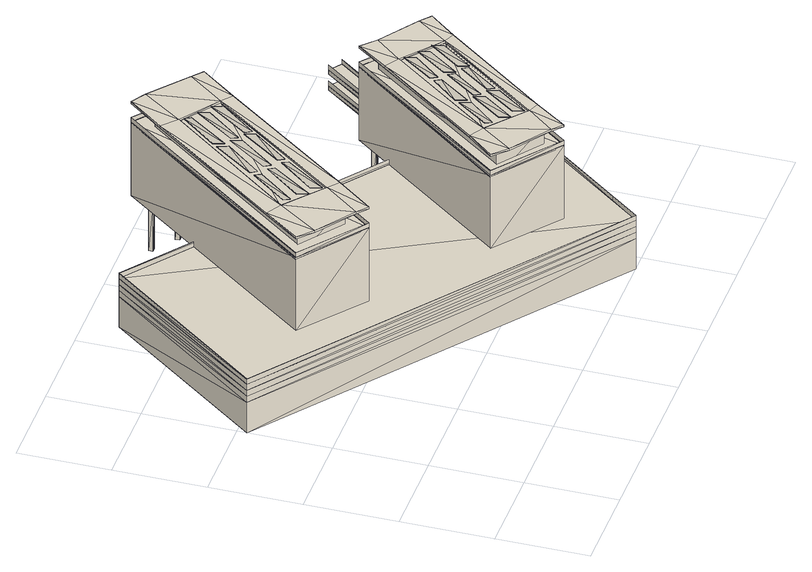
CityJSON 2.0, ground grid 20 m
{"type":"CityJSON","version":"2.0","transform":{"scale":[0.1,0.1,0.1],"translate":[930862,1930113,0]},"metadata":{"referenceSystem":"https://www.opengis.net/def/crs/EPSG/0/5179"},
"CityObjects":{
"building1":{"type":"Building","geometry":[{"type":"MultiSurface","lod":"3","boundaries":[[[0,1,2]],[[3,2,1]],[[2,3,4]],[[5,4,3]],[[4,5,6]],[[7,6,5]],[[6,7,8]],[[9,8,7]],[[8,9,10]],[[11,10,9]],[[10,11,12]],[[13,12,11]],[[12,13,14]],[[15,14,13]],[[14,15,16]],[[17,16,15]],[[16,17,18]],[[19,18,17]],[[18,19,20]],[[21,20,19]],[[20,21,22]],[[23,22,21]],[[22,23,24]],[[25,24,23]],[[24,25,26]],[[27,26,25]],[[26,27,28]],[[29,28,27]],[[28,29,30]],[[31,30,29]],[[30,31,32]],[[33,32,31]],[[32,33,30]],[[31,30,33]],[[30,31,34]],[[35,34,31]],[[34,35,0]],[[1,0,35]],[[36,37,38]],[[39,38,37]],[[38,39,40]],[[41,40,39]],[[40,41,42]],[[43,42,41]],[[42,43,44]],[[45,44,43]],[[44,45,46]],[[47,46,45]],[[46,47,48]],[[49,48,47]],[[48,49,50]],[[51,50,49]],[[50,51,52]],[[53,52,51]],[[52,53,54]],[[55,54,53]],[[54,55,56]],[[57,56,55]],[[56,57,58]],[[59,58,57]],[[58,59,60]],[[61,60,59]],[[60,61,62]],[[63,62,61]],[[62,63,64]],[[65,64,63]],[[64,65,62]],[[63,62,65]],[[62,63,36]],[[37,36,63]],[[66,67,68]],[[69,68,67]],[[68,69,70]],[[71,70,69]],[[70,71,72]],[[73,72,71]],[[72,73,74]],[[75,74,73]],[[74,75,76]],[[77,76,75]],[[76,77,78]],[[79,78,77]],[[78,79,80]],[[81,80,79]],[[80,81,82]],[[83,82,81]],[[82,83,84]],[[85,84,83]],[[84,85,86]],[[87,86,85]],[[86,87,88]],[[89,88,87]],[[88,89,90]],[[91,90,89]],[[90,91,92]],[[93,92,91]],[[92,93,94]],[[95,94,93]],[[94,95,96]],[[97,96,95]],[[96,97,98]],[[99,98,97]],[[98,99,100]],[[101,100,99]],[[100,101,102]],[[103,102,101]],[[102,103,66]],[[67,66,103]],[[13,11,15]],[[11,9,15]],[[9,7,15]],[[7,5,15]],[[5,3,15]],[[3,1,15]],[[1,35,15]],[[35,31,15]],[[31,33,15]],[[31,29,15]],[[29,27,15]],[[27,25,15]],[[25,23,15]],[[15,23,17]],[[23,21,17]],[[21,19,17]],[[63,61,65]],[[61,59,65]],[[59,57,65]],[[57,55,65]],[[55,53,65]],[[53,51,65]],[[51,49,65]],[[49,47,65]],[[65,47,63]],[[63,47,37]],[[37,47,39]],[[39,47,41]],[[41,47,43]],[[43,47,45]],[[99,97,101]],[[97,95,101]],[[95,93,101]],[[93,91,101]],[[91,89,101]],[[89,87,101]],[[87,85,101]],[[85,83,101]],[[83,81,101]],[[101,81,103]],[[103,81,67]],[[67,81,69]],[[69,81,71]],[[71,81,73]],[[73,81,75]],[[81,79,75]],[[79,77,75]],[[12,14,10]],[[10,14,8]],[[8,14,6]],[[6,14,4]],[[4,14,2]],[[2,14,0]],[[0,14,34]],[[34,14,30]],[[30,14,32]],[[30,14,28]],[[28,14,26]],[[26,14,24]],[[24,14,22]],[[14,16,22]],[[22,16,20]],[[20,16,18]],[[62,64,60]],[[60,64,58]],[[58,64,56]],[[56,64,54]],[[54,64,52]],[[52,64,50]],[[50,64,48]],[[48,64,46]],[[64,62,46]],[[62,36,46]],[[36,38,46]],[[38,40,46]],[[40,42,46]],[[46,42,44]],[[76,78,74]],[[78,80,74]],[[98,100,96]],[[96,100,94]],[[94,100,92]],[[92,100,90]],[[90,100,88]],[[88,100,86]],[[86,100,84]],[[84,100,82]],[[82,100,80]],[[100,102,80]],[[102,66,80]],[[66,68,80]],[[68,70,80]],[[70,72,80]],[[72,74,80]],[[104,105,106]],[[107,106,105]],[[106,107,108]],[[109,108,107]],[[108,109,110]],[[111,110,109]],[[110,111,112]],[[113,112,111]],[[112,113,114]],[[115,114,113]],[[114,115,116]],[[117,116,115]],[[116,117,118]],[[119,118,117]],[[118,119,120]],[[121,120,119]],[[120,121,122]],[[123,122,121]],[[122,123,124]],[[125,124,123]],[[124,125,126]],[[127,126,125]],[[126,127,128]],[[129,128,127]],[[128,129,130]],[[131,130,129]],[[130,131,132]],[[133,132,131]],[[132,133,134]],[[135,134,133]],[[134,135,132]],[[133,132,135]],[[132,133,104]],[[105,104,133]],[[136,137,138]],[[139,138,137]],[[138,139,140]],[[141,140,139]],[[140,141,142]],[[143,142,141]],[[142,143,144]],[[145,144,143]],[[144,145,146]],[[147,146,145]],[[146,147,148]],[[149,148,147]],[[148,149,150]],[[151,150,149]],[[150,151,152]],[[153,152,151]],[[152,153,150]],[[151,150,153]],[[150,151,148]],[[149,148,151]],[[148,149,154]],[[155,154,149]],[[154,155,156]],[[157,156,155]],[[156,157,158]],[[159,158,157]],[[158,159,160]],[[161,160,159]],[[160,161,162]],[[163,162,161]],[[162,163,164]],[[165,164,163]],[[164,165,136]],[[137,136,165]],[[166,167,168]],[[169,168,167]],[[168,169,170]],[[171,170,169]],[[170,171,172]],[[173,172,171]],[[172,173,174]],[[175,174,173]],[[174,175,176]],[[177,176,175]],[[176,177,178]],[[179,178,177]],[[178,179,180]],[[181,180,179]],[[180,181,182]],[[183,182,181]],[[182,183,184]],[[185,184,183]],[[184,185,186]],[[187,186,185]],[[186,187,188]],[[189,188,187]],[[188,189,190]],[[191,190,189]],[[190,191,192]],[[193,192,191]],[[192,193,194]],[[195,194,193]],[[194,195,192]],[[193,192,195]],[[192,193,166]],[[167,166,193]],[[115,113,117]],[[113,111,117]],[[111,109,117]],[[109,107,117]],[[107,105,117]],[[105,133,117]],[[133,135,117]],[[133,131,117]],[[131,129,117]],[[129,127,117]],[[127,125,117]],[[125,123,117]],[[117,123,119]],[[123,121,119]],[[161,159,163]],[[159,157,163]],[[157,155,163]],[[155,149,163]],[[149,151,163]],[[151,153,163]],[[163,153,165]],[[165,153,137]],[[137,153,139]],[[139,153,141]],[[141,153,143]],[[143,153,145]],[[145,153,147]],[[153,151,147]],[[151,149,147]],[[193,191,195]],[[191,189,195]],[[189,187,195]],[[187,185,195]],[[185,183,195]],[[183,181,195]],[[181,179,195]],[[195,179,193]],[[193,179,167]],[[167,179,169]],[[169,179,171]],[[171,179,173]],[[173,179,175]],[[175,179,177]],[[120,122,118]],[[114,116,112]],[[112,116,110]],[[110,116,108]],[[108,116,106]],[[106,116,104]],[[104,116,132]],[[132,116,134]],[[132,116,130]],[[130,116,128]],[[128,116,126]],[[126,116,124]],[[124,116,122]],[[122,116,118]],[[148,150,146]],[[150,152,146]],[[160,162,158]],[[158,162,156]],[[156,162,154]],[[154,162,148]],[[148,162,150]],[[150,162,152]],[[162,164,152]],[[164,136,152]],[[136,138,152]],[[138,140,152]],[[140,142,152]],[[142,144,152]],[[152,144,146]],[[192,194,190]],[[190,194,188]],[[188,194,186]],[[186,194,184]],[[184,194,182]],[[182,194,180]],[[180,194,178]],[[194,192,178]],[[192,166,178]],[[166,168,178]],[[168,170,178]],[[170,172,178]],[[172,174,178]],[[178,174,176]],[[196,197,198]],[[199,198,197]],[[200,201,202]],[[203,202,201]],[[204,205,206]],[[207,206,205]],[[208,209,210]],[[211,210,209]],[[212,213,214]],[[215,214,213]],[[213,212,215]],[[214,215,212]],[[201,216,203]],[[217,203,216]],[[202,218,200]],[[219,200,218]],[[209,220,211]],[[221,211,220]],[[210,222,208]],[[223,208,222]],[[197,196,212]],[[213,212,196]],[[205,204,215]],[[214,215,204]],[[198,199,224]],[[225,224,199]],[[206,207,226]],[[227,226,207]],[[197,219,199]],[[218,199,219]],[[198,221,196]],[[220,196,221]],[[205,223,207]],[[222,207,223]],[[206,217,204]],[[216,204,217]],[[213,209,215]],[[208,215,209]],[[214,201,212]],[[200,212,201]],[[225,202,226]],[[203,226,202]],[[227,210,224]],[[211,224,210]],[[196,220,213]],[[209,213,220]],[[212,200,197]],[[219,197,200]],[[204,216,214]],[[201,214,216]],[[215,208,205]],[[223,205,208]],[[199,218,225]],[[202,225,218]],[[224,211,198]],[[221,198,211]],[[207,222,227]],[[210,227,222]],[[226,203,206]],[[217,206,203]],[[213,224,212]],[[225,212,224]],[[212,225,214]],[[226,214,225]],[[214,226,215]],[[227,215,226]],[[215,227,213]],[[224,213,227]],[[228,229,230]],[[231,230,229]],[[230,231,232]],[[233,232,231]],[[232,233,234]],[[235,234,233]],[[234,235,228]],[[229,228,235]],[[229,235,231]],[[233,231,235]],[[228,230,234]],[[232,234,230]],[[236,237,238]],[[239,238,237]],[[240,241,242]],[[243,242,241]],[[244,245,246]],[[247,246,245]],[[248,249,250]],[[251,250,249]],[[252,253,254]],[[255,254,253]],[[253,252,255]],[[254,255,252]],[[241,256,243]],[[257,243,256]],[[242,258,240]],[[259,240,258]],[[249,260,251]],[[261,251,260]],[[250,262,248]],[[263,248,262]],[[237,236,252]],[[253,252,236]],[[245,244,255]],[[254,255,244]],[[238,239,264]],[[265,264,239]],[[246,247,266]],[[267,266,247]],[[237,259,239]],[[258,239,259]],[[238,261,236]],[[260,236,261]],[[245,263,247]],[[262,247,263]],[[246,257,244]],[[256,244,257]],[[253,249,255]],[[248,255,249]],[[254,241,252]],[[240,252,241]],[[265,242,266]],[[243,266,242]],[[267,250,264]],[[251,264,250]],[[236,260,253]],[[249,253,260]],[[252,240,237]],[[259,237,240]],[[244,256,254]],[[241,254,256]],[[255,248,245]],[[263,245,248]],[[239,258,265]],[[242,265,258]],[[264,251,238]],[[261,238,251]],[[247,262,267]],[[250,267,262]],[[266,243,246]],[[257,246,243]],[[253,264,252]],[[265,252,264]],[[252,265,254]],[[266,254,265]],[[254,266,255]],[[267,255,266]],[[255,267,253]],[[264,253,267]],[[268,269,270]],[[271,270,269]],[[270,271,272]],[[273,272,271]],[[272,273,274]],[[275,274,273]],[[274,275,268]],[[269,268,275]],[[269,275,271]],[[273,271,275]],[[268,270,274]],[[272,274,270]],[[276,277,278]],[[279,278,277]],[[280,281,282]],[[283,282,281]],[[284,285,280]],[[281,280,285]],[[286,287,284]],[[285,284,287]],[[282,283,286]],[[287,286,283]],[[288,276,289]],[[278,289,276]],[[290,277,288]],[[276,288,277]],[[291,279,290]],[[277,290,279]],[[289,278,291]],[[279,291,278]],[[292,293,294]],[[295,294,293]],[[296,297,298]],[[299,298,297]],[[300,301,302]],[[303,302,301]],[[304,305,306]],[[307,306,305]],[[282,308,280]],[[309,280,308]],[[280,309,284]],[[310,284,309]],[[284,310,286]],[[311,286,310]],[[286,311,282]],[[308,282,311]],[[289,283,288]],[[281,288,283]],[[288,281,290]],[[285,290,281]],[[290,285,291]],[[287,291,285]],[[291,287,289]],[[283,289,287]],[[309,308,310]],[[311,310,308]],[[294,312,292]],[[313,292,312]],[[292,313,293]],[[314,293,313]],[[293,314,295]],[[315,295,314]],[[295,315,294]],[[312,294,315]],[[298,316,296]],[[317,296,316]],[[296,317,297]],[[318,297,317]],[[297,318,299]],[[319,299,318]],[[299,319,298]],[[316,298,319]],[[313,312,314]],[[315,314,312]],[[317,316,318]],[[319,318,316]],[[302,320,300]],[[321,300,320]],[[300,321,301]],[[322,301,321]],[[301,322,303]],[[323,303,322]],[[303,323,302]],[[320,302,323]],[[321,320,322]],[[323,322,320]],[[306,324,304]],[[325,304,324]],[[304,325,305]],[[326,305,325]],[[305,326,307]],[[327,307,326]],[[307,327,306]],[[324,306,327]],[[325,324,326]],[[327,326,324]],[[328,278,329]],[[276,329,278]],[[329,276,330]],[[277,330,276]],[[330,277,331]],[[332,331,277]],[[331,332,328]],[[278,328,332]],[[330,333,277]],[[279,277,333]],[[333,328,279]],[[278,279,328]],[[279,332,277]],[[331,333,330]],[[332,279,278]],[[333,331,328]],[[334,335,336]],[[337,336,338]],[[335,338,336]],[[338,339,337]],[[336,337,334]],[[339,334,337]],[[335,334,340]],[[338,335,341]],[[340,341,335]],[[339,338,341]],[[334,339,340]],[[341,340,339]],[[342,343,340]],[[341,340,344]],[[343,344,340]],[[344,345,341]],[[340,341,342]],[[345,342,341]],[[343,342,336]],[[344,343,337]],[[336,337,343]],[[345,344,337]],[[342,345,336]],[[337,336,345]],[[346,347,348]],[[349,348,347]],[[350,346,351]],[[348,351,346]],[[352,350,353]],[[351,353,350]],[[347,352,349]],[[353,349,352]],[[348,349,354]],[[351,348,355]],[[354,355,348]],[[353,351,355]],[[349,353,354]],[[355,354,353]],[[356,357,354]],[[355,354,358]],[[357,358,354]],[[358,359,355]],[[354,355,356]],[[359,356,355]],[[357,356,346]],[[347,346,356]],[[358,357,350]],[[346,350,357]],[[359,358,352]],[[350,352,358]],[[356,359,347]],[[352,347,359]],[[360,294,361]],[[292,361,294]],[[361,292,362]],[[293,362,292]],[[362,293,363]],[[295,363,293]],[[363,295,360]],[[294,360,295]],[[364,298,365]],[[366,365,298]],[[365,366,367]],[[297,367,366]],[[367,297,368]],[[299,368,297]],[[368,299,364]],[[298,364,299]],[[364,369,298]],[[296,298,369]],[[369,367,296]],[[297,296,367]],[[296,366,298]],[[365,369,364]],[[366,296,297]],[[369,365,367]],[[370,328,371]],[[329,371,328]],[[328,370,329]],[[371,329,370]],[[371,329,330]],[[333,331,370]],[[328,370,331]],[[370,328,333]],[[372,361,360]],[[361,372,362]],[[363,373,362]],[[373,363,360]],[[374,375,376]],[[377,376,375]],[[376,377,378]],[[379,378,377]],[[378,379,380]],[[381,380,379]],[[380,381,374]],[[375,374,381]],[[382,383,384]],[[385,384,383]],[[384,385,386]],[[387,386,385]],[[386,387,388]],[[389,388,387]],[[388,389,382]],[[383,382,389]],[[390,391,392]],[[393,392,391]],[[392,393,394]],[[395,394,393]],[[394,395,396]],[[397,396,395]],[[396,397,390]],[[391,390,397]],[[398,399,400]],[[401,400,399]],[[400,401,402]],[[403,402,401]],[[402,403,404]],[[405,404,403]],[[404,405,398]],[[399,398,405]],[[406,407,408]],[[409,408,407]],[[408,409,410]],[[411,410,409]],[[410,411,412]],[[413,412,411]],[[412,413,406]],[[407,406,413]],[[414,415,416]],[[417,416,415]],[[416,417,418]],[[419,418,417]],[[418,419,420]],[[421,420,419]],[[420,421,414]],[[415,414,421]],[[422,423,424]],[[425,424,423]],[[424,425,426]],[[427,426,425]],[[426,427,428]],[[429,428,427]],[[428,429,422]],[[423,422,429]],[[430,431,432]],[[433,432,431]],[[432,433,434]],[[435,434,433]],[[434,435,436]],[[437,436,435]],[[436,437,430]],[[431,430,437]],[[438,439,440]],[[441,440,439]],[[440,441,442]],[[443,442,441]],[[442,443,444]],[[445,444,443]],[[444,445,438]],[[439,438,445]],[[377,375,379]],[[381,379,375]],[[389,387,383]],[[385,383,387]],[[393,391,395]],[[397,395,391]],[[403,401,405]],[[399,405,401]],[[411,409,413]],[[407,413,409]],[[417,415,419]],[[421,419,415]],[[429,427,423]],[[425,423,427]],[[433,431,435]],[[437,435,431]],[[445,443,439]],[[441,439,443]],[[376,378,374]],[[380,374,378]],[[388,382,386]],[[384,386,382]],[[392,394,390]],[[396,390,394]],[[402,404,400]],[[398,400,404]],[[410,412,408]],[[406,408,412]],[[416,418,414]],[[420,414,418]],[[428,422,426]],[[424,426,422]],[[432,434,430]],[[436,430,434]],[[444,438,442]],[[440,442,438]],[[446,447,448]],[[449,448,447]],[[448,449,450]],[[451,450,449]],[[450,451,452]],[[453,452,451]],[[452,453,446]],[[447,446,453]],[[454,455,456]],[[457,456,455]],[[456,457,458]],[[459,458,457]],[[458,459,460]],[[461,460,459]],[[460,461,454]],[[455,454,461]],[[462,463,464]],[[465,464,463]],[[464,465,466]],[[467,466,465]],[[466,467,468]],[[469,468,467]],[[468,469,462]],[[463,462,469]],[[470,471,472]],[[473,472,471]],[[472,473,474]],[[475,474,473]],[[474,475,476]],[[477,476,475]],[[476,477,470]],[[471,470,477]],[[478,479,480]],[[481,480,479]],[[480,481,482]],[[483,482,481]],[[482,483,484]],[[485,484,483]],[[484,485,478]],[[479,478,485]],[[486,487,488]],[[489,488,487]],[[488,489,490]],[[491,490,489]],[[490,491,492]],[[493,492,491]],[[492,493,486]],[[487,486,493]],[[494,495,496]],[[497,496,495]],[[496,497,498]],[[499,498,497]],[[498,499,500]],[[501,500,499]],[[500,501,494]],[[495,494,501]],[[502,503,504]],[[505,504,503]],[[504,505,506]],[[507,506,505]],[[506,507,508]],[[509,508,507]],[[508,509,502]],[[503,502,509]],[[510,511,512]],[[513,512,511]],[[512,513,514]],[[515,514,513]],[[514,515,516]],[[517,516,515]],[[516,517,510]],[[511,510,517]],[[449,447,451]],[[453,451,447]],[[461,459,455]],[[457,455,459]],[[465,463,467]],[[469,467,463]],[[475,473,477]],[[471,477,473]],[[483,481,485]],[[479,485,481]],[[489,487,491]],[[493,491,487]],[[501,499,495]],[[497,495,499]],[[505,503,507]],[[509,507,503]],[[517,515,511]],[[513,511,515]],[[448,450,446]],[[452,446,450]],[[460,454,458]],[[456,458,454]],[[464,466,462]],[[468,462,466]],[[474,476,472]],[[470,472,476]],[[482,484,480]],[[478,480,484]],[[488,490,486]],[[492,486,490]],[[500,494,498]],[[496,498,494]],[[504,506,502]],[[508,502,506]],[[516,510,514]],[[512,514,510]],[[518,302,519]],[[300,519,302]],[[520,301,521]],[[303,521,301]],[[522,306,523]],[[304,523,306]],[[524,305,525]],[[307,525,305]]]}]}
},
"vertices":[
[545,950,120],[545,950,0],[544,950,120],[544,950,0],[543,950,120],[543,950,0],[541,950,120],[541,950,0],[539,950,120],[539,950,0],[538,950,120],[538,950,0],[537,950,120],[537,950,0],[537,940,120],[537,940,0],[538,940,120],[538,940,0],[539,940,120],[539,940,0],[541,940,120],[541,940,0],[542,940,120],[542,940,0],[543,940,120],[543,940,0],[544,940,120],[544,940,0],[545,940,120],[545,940,0],[546,940,120],[546,940,0],[547,940,120],[547,940,0],[546,950,120],[546,950,0],[651,870,120],[651,870,0],[649,870,120],[649,870,0],[648,870,120],[648,870,0],[646,870,120],[646,870,0],[644,870,120],[644,870,0],[643,860,120],[643,860,0],[644,860,120],[644,860,0],[646,860,120],[646,860,0],[647,860,120],[647,860,0],[648,860,120],[648,860,0],[649,860,120],[649,860,0],[650,860,120],[650,860,0],[651,860,120],[651,860,0],[652,860,120],[652,860,0],[653,860,120],[653,860,0],[597,910,120],[597,910,0],[596,910,120],[596,910,0],[594,910,120],[594,910,0],[593,910,120],[593,910,0],[591,910,120],[591,910,0],[590,910,120],[590,910,0],[589,910,120],[589,910,0],[589,900,120],[589,900,0],[590,900,120],[590,900,0],[591,900,120],[591,900,0],[592,900,120],[592,900,0],[593,900,120],[593,900,0],[594,900,120],[594,900,0],[595,900,120],[595,900,0],[596,900,120],[596,900,0],[597,900,120],[597,900,0],[598,900,120],[598,900,0],[599,900,120],[599,900,0],[598,910,120],[598,910,0],[859,580,120],[859,580,0],[858,580,120],[858,580,0],[856,580,120],[856,580,0],[854,580,120],[854,580,0],[853,580,120],[853,580,0],[851,580,120],[851,580,0],[851,570,120],[851,570,0],[852,570,120],[852,570,0],[853,570,120],[853,570,0],[854,570,120],[854,570,0],[856,570,120],[856,570,0],[857,570,120],[857,570,0],[858,570,120],[858,570,0],[859,570,120],[859,570,0],[860,570,120],[860,570,0],[861,570,120],[861,570,0],[964,500,120],[964,500,0],[963,500,120],[963,500,0],[961,500,120],[961,500,0],[960,500,120],[960,500,0],[959,500,120],[959,500,0],[958,500,120],[958,500,0],[958,490,120],[958,490,0],[957,490,120],[957,490,0],[956,490,120],[956,490,0],[959,490,120],[959,490,0],[961,490,120],[961,490,0],[963,490,120],[963,490,0],[964,490,120],[964,490,0],[966,490,120],[966,490,0],[965,490,120],[965,490,0],[911,540,120],[911,540,0],[909,540,120],[909,540,0],[908,540,120],[908,540,0],[906,540,120],[906,540,0],[905,540,120],[905,540,0],[904,540,120],[904,540,0],[903,530,120],[903,530,0],[904,530,120],[904,530,0],[906,530,120],[906,530,0],[908,530,120],[908,530,0],[909,530,120],[909,530,0],[910,530,120],[910,530,0],[911,530,120],[911,530,0],[912,530,120],[912,530,0],[913,530,120],[913,530,0],[666,900,346],[581,970,346],[666,900,351],[581,970,351],[486,910,346],[266,620,346],[486,910,351],[266,620,351],[236,510,346],[321,450,346],[236,510,351],[321,450,351],[407,510,346],[626,800,346],[407,510,351],[626,800,351],[518,880,346],[603,820,346],[299,600,346],[384,530,346],[204,540,346],[204,540,351],[548,990,351],[548,990,346],[689,880,346],[689,880,351],[344,430,351],[344,430,346],[603,820,351],[518,880,351],[299,600,351],[384,530,351],[643,870,346],[643,870,266],[549,940,346],[549,940,266],[249,550,346],[249,550,266],[344,480,346],[344,480,266],[980,520,346],[894,580,346],[980,520,351],[894,580,351],[812,540,346],[636,310,346],[812,540,351],[636,310,351],[618,220,346],[703,160,346],[618,220,351],[703,160,351],[776,210,346],[953,440,346],[776,210,351],[953,440,351],[844,520,346],[929,450,346],[668,290,346],[753,220,346],[586,250,346],[586,250,351],[862,610,351],[862,610,346],[1003,500,346],[1003,500,351],[726,140,351],[726,140,346],[929,450,351],[844,520,351],[668,290,351],[753,220,351],[962,500,346],[962,500,266],[867,570,346],[867,570,266],[626,250,346],[626,250,266],[721,180,346],[721,180,266],[1,580,120],[762,0,120],[271,930,120],[1032,350,120],[1,580,75],[1,580,90],[271,930,75],[271,930,90],[762,0,75],[762,0,90],[1032,350,75],[1032,350,90],[1,580,105],[271,930,105],[762,0,105],[1032,350,105],[204,540,300],[344,430,300],[548,990,300],[689,880,300],[586,250,300],[726,140,300],[862,610,300],[1003,500,300],[893,460,50],[920,440,50],[1112,750,50],[1139,730,50],[893,460,89],[920,440,89],[1112,750,89],[1139,730,89],[271,930,0],[1,580,0],[762,0,0],[1032,350,0],[548,990,120],[204,540,120],[344,430,120],[689,880,120],[862,610,120],[586,250,120],[726,140,120],[1003,500,120],[1112,750,40],[893,460,40],[920,440,40],[1139,730,40],[1112,750,79],[893,460,79],[920,440,79],[1139,730,79],[271,930,132],[1,580,132],[762,0,132],[1033,350,132],[1033,350,120],[1032,350,132],[201,540,301],[206,540,301],[548,990,301],[548,990,298],[206,540,298],[201,540,298],[344,430,301],[344,430,298],[691,880,301],[687,880,301],[687,880,298],[691,880,298],[863,610,301],[862,610,301],[588,250,301],[583,250,301],[863,610,298],[588,250,298],[862,610,298],[583,250,298],[726,140,301],[726,140,298],[1005,500,301],[1001,500,301],[1001,500,298],[1005,500,298],[548,990,312],[204,540,312],[344,430,312],[689,880,312],[862,610,312],[585,250,312],[585,250,300],[726,140,312],[1003,500,312],[586,250,312],[272,930,132],[2,580,132],[203,540,312],[688,880,312],[375,680,356],[375,680,355],[311,600,356],[311,600,355],[330,590,347],[330,590,346],[394,670,347],[394,670,346],[431,640,356],[431,640,355],[366,560,356],[366,560,355],[386,540,347],[386,540,346],[450,630,347],[450,630,346],[403,660,356],[403,660,355],[338,580,356],[338,580,355],[358,560,347],[358,560,346],[422,650,347],[422,650,346],[446,780,356],[446,780,355],[381,690,356],[381,690,355],[401,680,347],[401,680,346],[466,760,347],[466,760,346],[502,740,356],[502,740,355],[437,650,356],[437,650,355],[457,640,347],[457,640,346],[521,720,347],[521,720,346],[474,760,356],[474,760,355],[409,670,356],[409,670,355],[429,660,347],[429,660,346],[493,740,347],[493,740,346],[518,870,356],[518,870,355],[453,790,356],[453,790,355],[472,770,347],[472,770,346],[537,860,347],[537,860,346],[573,830,356],[573,830,355],[508,740,356],[508,740,355],[528,730,347],[528,730,346],[593,810,347],[593,810,346],[545,850,356],[545,850,355],[481,760,356],[481,760,355],[500,750,347],[500,750,346],[564,830,347],[564,830,346],[731,360,356],[731,360,355],[679,290,356],[679,290,355],[698,280,347],[698,280,346],[750,340,347],[750,340,346],[786,320,356],[786,320,355],[734,250,356],[734,250,355],[754,230,347],[754,230,346],[806,300,347],[806,300,346],[758,340,356],[758,340,355],[706,270,356],[706,270,355],[726,250,347],[726,250,346],[778,320,347],[778,320,346],[788,430,356],[788,430,355],[736,370,356],[736,370,355],[755,350,347],[755,350,346],[807,420,347],[807,420,346],[843,390,356],[843,390,355],[791,320,356],[791,320,355],[811,310,347],[811,310,346],[863,380,347],[863,380,346],[815,410,356],[815,410,355],[763,340,356],[763,340,355],[783,330,347],[783,330,346],[835,400,347],[835,400,346],[845,510,356],[845,510,355],[793,440,356],[793,440,355],[813,430,347],[813,430,346],[864,490,347],[864,490,346],[901,470,356],[901,470,355],[849,400,356],[849,400,355],[868,380,347],[868,380,346],[920,450,347],[920,450,346],[873,490,356],[873,490,355],[821,420,356],[821,420,355],[840,400,347],[840,400,346],[892,470,347],[892,470,346],[1112,750,62],[893,460,62],[920,440,62],[1139,730,62],[1112,750,101],[893,460,101],[920,440,101],[1139,730,101]
]}
